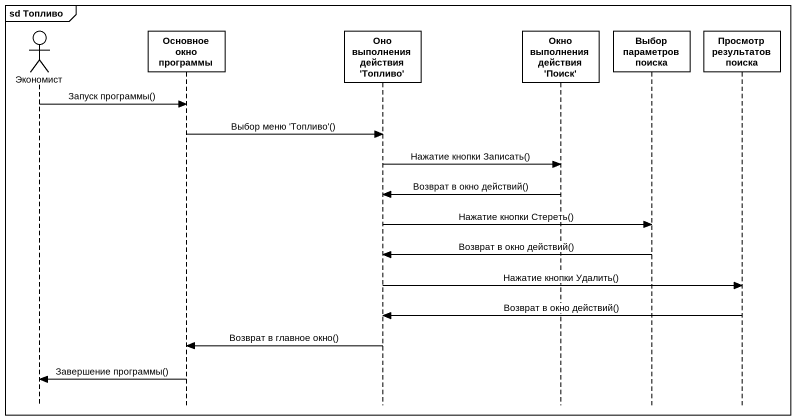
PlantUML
@startuml
mainframe sd Топливо
hide footbox
actor Экономист
participant "Основное окно программы" as Основное_окно_программы
participant "Оно выполнения действия 'Топливо'" as Оно_выполнения_действия
participant "Окно выполнения действия 'Поиск'" as Окно_выполнения_действия
participant "Выбор параметров поиска" as Выбор_параметров_поиска
participant "Просмотр результатов поиска" as Просмотр_результатов_поиска

Экономист -> Основное_окно_программы : Запуск программы()
Основное_окно_программы -> Оно_выполнения_действия : Выбор меню 'Топливо'()
Оно_выполнения_действия -> Окно_выполнения_действия : Нажатие кнопки Записать()
Окно_выполнения_действия -> Оно_выполнения_действия : Возврат в окно действий()
Оно_выполнения_действия -> Выбор_параметров_поиска : Нажатие кнопки Стереть()
Выбор_параметров_поиска -> Оно_выполнения_действия : Возврат в окно действий()
Оно_выполнения_действия -> Просмотр_результатов_поиска : Нажатие кнопки Удалить()
Просмотр_результатов_поиска -> Оно_выполнения_действия : Возврат в окно действий()
Оно_выполнения_действия -> Основное_окно_программы : Возврат в главное окно()
Основное_окно_программы -> Экономист : Завершение программы()
@enduml
